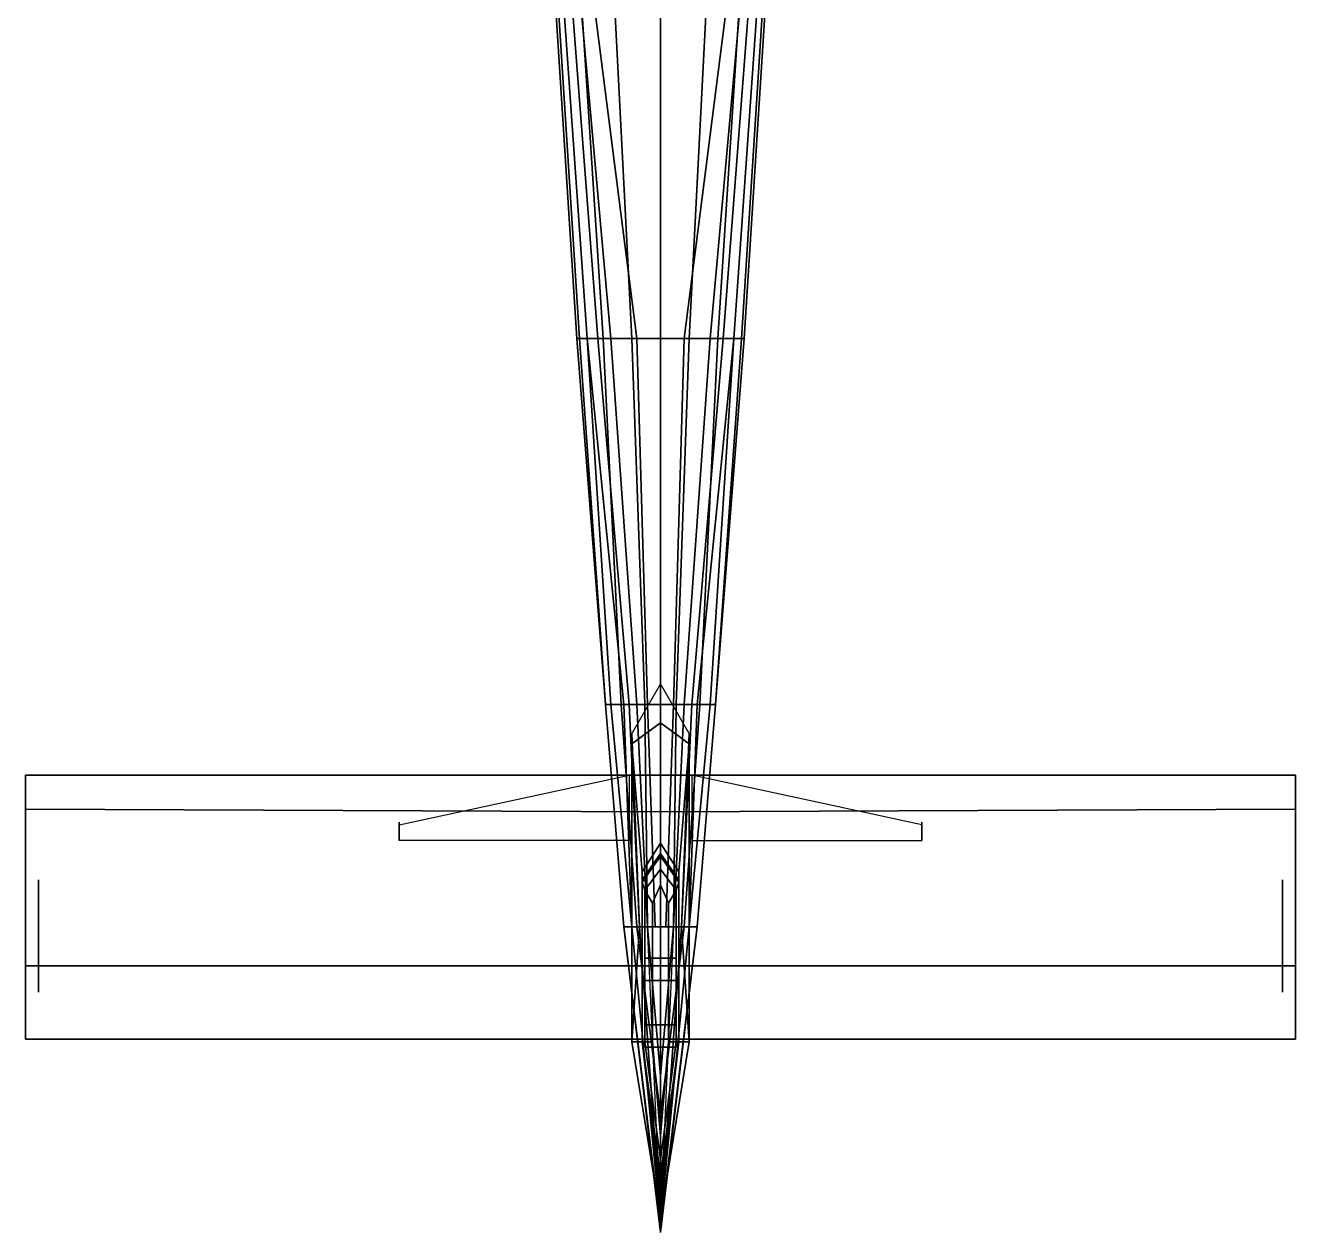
# Model space of a CAD drawing. Header units: millimetres. Extents: x -6.8 to 6.8, y -5.7 to 7.9.
# Drawn here: x -2.43 to 2.43, y -5.67 to -1.052 of the extents above; entities that cross this region are included whole.
import ezdxf

# ---------------------------------------------------------------- set-up
doc = ezdxf.new("R2010")
doc.units = ezdxf.units.MM
for name, color, linetype in [('wheels', 2, 'Continuous'), ('wing1', 5, 'Continuous'), ('wing2', 6, 'Continuous')]:
    doc.layers.add(name, color=color, linetype=linetype)

msp = doc.modelspace()

# ---------------------------------------------------------------- linework, layer by layer
for points in [[(-0.28, -2.25, 2.12), (-0.32, -2.25, 2.2895), (-0.42, -0.69, 2.3), (-0.39, -0.69, 2.03)], [(-0.32, -2.25, 2.2895), (-0.31, -2.25, 2.52), (-0.41, -0.69, 2.56), (-0.42, -0.69, 2.3)], [(-0.31, -2.25, 2.52), (-0.28, -2.25, 2.64), (-0.39, -0.69, 2.72), (-0.41, -0.69, 2.56)], [(-0.22, -2.25, 2), (-0.28, -2.25, 2.12), (-0.39, -0.69, 2.03), (-0.32, -0.69, 1.91)], [(-0.28, -2.25, 2.64), (-0.24, -2.25, 2.71), (-0.36, -0.69, 2.82), (-0.39, -0.69, 2.72)], [(-0.24, -2.25, 2.71), (-0.19, -2.25, 2.75), (-0.33, -0.69, 2.85), (-0.36, -0.69, 2.82)], [(-0.19, -2.25, 2.75), (-0.09, -2.25, 2.8), (-0.29, -0.69, 2.87), (-0.33, -0.69, 2.85)], [(-0.11, -2.25, 1.92), (-0.22, -2.25, 2), (-0.32, -0.69, 1.91), (-0.19, -0.69, 1.83)], [(-0.09, -2.25, 2.8), (0, -2.25, 2.8), (0, -0.69, 2.91), (-0.29, -0.69, 2.87)], [(0, -2.25, 1.9), (-0.11, -2.25, 1.92), (-0.19, -0.69, 1.83), (0, -0.69, 1.8)], [(0, -0.69, 1.8), (0.19, -0.69, 1.83), (0.11, -2.25, 1.92), (0, -2.25, 1.9)], [(0.29, -0.69, 2.87), (0, -0.69, 2.91), (0, -2.25, 2.8), (0.09, -2.25, 2.8)], [(0.33, -0.69, 2.85), (0.29, -0.69, 2.87), (0.09, -2.25, 2.8), (0.19, -2.25, 2.75)], [(0.19, -0.69, 1.83), (0.32, -0.69, 1.91), (0.22, -2.25, 2), (0.11, -2.25, 1.92)], [(0.36, -0.69, 2.82), (0.33, -0.69, 2.85), (0.19, -2.25, 2.75), (0.24, -2.25, 2.71)], [(0.32, -0.69, 1.91), (0.39, -0.69, 2.03), (0.28, -2.25, 2.12), (0.22, -2.25, 2)], [(0.39, -0.69, 2.72), (0.36, -0.69, 2.82), (0.24, -2.25, 2.71), (0.28, -2.25, 2.64)], [(0.39, -0.69, 2.03), (0.42, -0.69, 2.3), (0.32, -2.25, 2.2895), (0.28, -2.25, 2.12)], [(0.41, -0.69, 2.56), (0.39, -0.69, 2.72), (0.28, -2.25, 2.64), (0.31, -2.25, 2.52)], [(0.42, -0.69, 2.3), (0.41, -0.69, 2.56), (0.31, -2.25, 2.52), (0.32, -2.25, 2.2895)], [(-0.21, -3.65, 2.31), (-0.21, -3.65, 2.49), (-0.31, -2.25, 2.52), (-0.32, -2.25, 2.2895)], [(-0.19, -3.65, 2.16), (-0.21, -3.65, 2.31), (-0.32, -2.25, 2.2895), (-0.28, -2.25, 2.12)], [(-0.21, -3.65, 2.49), (-0.14, -3.65, 2.76), (-0.28, -2.25, 2.64), (-0.31, -2.25, 2.52)], [(-0.14, -3.65, 2.76), (-0.12, -3.65, 2.83), (-0.24, -2.25, 2.71), (-0.28, -2.25, 2.64)], [(-0.15, -3.65, 2.08), (-0.19, -3.65, 2.16), (-0.28, -2.25, 2.12), (-0.22, -2.25, 2)], [(-0.12, -3.65, 2.83), (-0.09, -3.65, 2.9), (-0.19, -2.25, 2.75), (-0.24, -2.25, 2.71)], [(-0.06, -3.65, 2.03), (-0.15, -3.65, 2.08), (-0.22, -2.25, 2), (-0.11, -2.25, 1.92)], [(-0.09, -3.65, 2.9), (-0.05, -3.65, 2.94), (-0.09, -2.25, 2.8), (-0.19, -2.25, 2.75)], [(0, -3.65, 2.02), (-0.06, -3.65, 2.03), (-0.11, -2.25, 1.92), (0, -2.25, 1.9)], [(-0.05, -3.65, 2.94), (0, -3.65, 2.95), (0, -2.25, 2.8), (-0.09, -2.25, 2.8)], [(0, -2.25, 1.9), (0.11, -2.25, 1.92), (0.06, -3.65, 2.03), (0, -3.65, 2.02)], [(0.09, -2.25, 2.8), (0, -2.25, 2.8), (0, -3.65, 2.95), (0.05, -3.65, 2.94)], [(0.19, -2.25, 2.75), (0.09, -2.25, 2.8), (0.05, -3.65, 2.94), (0.09, -3.65, 2.9)], [(0.11, -2.25, 1.92), (0.22, -2.25, 2), (0.15, -3.65, 2.08), (0.06, -3.65, 2.03)], [(0.24, -2.25, 2.71), (0.19, -2.25, 2.75), (0.09, -3.65, 2.9), (0.12, -3.65, 2.83)], [(0.28, -2.25, 2.64), (0.24, -2.25, 2.71), (0.12, -3.65, 2.83), (0.14, -3.65, 2.76)], [(0.31, -2.25, 2.52), (0.28, -2.25, 2.64), (0.14, -3.65, 2.76), (0.21, -3.65, 2.49)], [(0.22, -2.25, 2), (0.28, -2.25, 2.12), (0.19, -3.65, 2.16), (0.15, -3.65, 2.08)], [(0.28, -2.25, 2.12), (0.32, -2.25, 2.2895), (0.21, -3.65, 2.31), (0.19, -3.65, 2.16)], [(0.32, -2.25, 2.2895), (0.31, -2.25, 2.52), (0.21, -3.65, 2.49), (0.21, -3.65, 2.31)], [(0, -3.72, 3), (0, -3.57, 2.89), (-0.11, -3.76, 2.84), (-0.11, -3.8, 3)], [(0.11, -3.8, 3), (0.11, -3.76, 2.84), (0, -3.57, 2.89), (0, -3.72, 3)], [(-0.14, -4.5, 2.58), (-0.11, -4.5, 2.82), (-0.14, -3.65, 2.76), (-0.21, -3.65, 2.49)], [(-0.14, -4.5, 2.31), (-0.14, -4.5, 2.58), (-0.21, -3.65, 2.49), (-0.21, -3.65, 2.31)], [(-0.11, -4.5, 2.22), (-0.14, -4.5, 2.31), (-0.21, -3.65, 2.31), (-0.19, -3.65, 2.16)], [(-0.09, -4.5, 2.16), (-0.11, -4.5, 2.22), (-0.19, -3.65, 2.16), (-0.15, -3.65, 2.08)], [(-0.05, -4.5, 2.12), (-0.09, -4.5, 2.16), (-0.15, -3.65, 2.08), (-0.06, -3.65, 2.03)], [(-0.11, -4.5, 2.82), (-0.08, -4.5, 2.89), (-0.12, -3.65, 2.83), (-0.14, -3.65, 2.76)], [(-0.08, -4.5, 2.89), (-0.05, -4.5, 2.96), (-0.09, -3.65, 2.9), (-0.12, -3.65, 2.83)], [(-0.05, -4.5, 2.96), (-0.02, -4.5, 3), (-0.05, -3.65, 2.94), (-0.09, -3.65, 2.9)], [(0, -4.5, 2.11), (-0.05, -4.5, 2.12), (-0.06, -3.65, 2.03), (0, -3.65, 2.02)], [(-0.02, -4.5, 3), (0, -4.5, 3.01), (0, -3.65, 2.95), (-0.05, -3.65, 2.94)], [(0, -3.65, 2.02), (0.06, -3.65, 2.03), (0.05, -4.5, 2.12), (0, -4.5, 2.11)], [(0.05, -3.65, 2.94), (0, -3.65, 2.95), (0, -4.5, 3.01), (0.02, -4.5, 3)], [(0.09, -3.65, 2.9), (0.05, -3.65, 2.94), (0.02, -4.5, 3), (0.05, -4.5, 2.96)], [(0.06, -3.65, 2.03), (0.15, -3.65, 2.08), (0.09, -4.5, 2.16), (0.05, -4.5, 2.12)], [(0.12, -3.65, 2.83), (0.09, -3.65, 2.9), (0.05, -4.5, 2.96), (0.08, -4.5, 2.89)], [(0.14, -3.65, 2.76), (0.12, -3.65, 2.83), (0.08, -4.5, 2.89), (0.11, -4.5, 2.82)], [(0.15, -3.65, 2.08), (0.19, -3.65, 2.16), (0.11, -4.5, 2.22), (0.09, -4.5, 2.16)], [(0.19, -3.65, 2.16), (0.21, -3.65, 2.31), (0.14, -4.5, 2.31), (0.11, -4.5, 2.22)], [(0.21, -3.65, 2.49), (0.14, -3.65, 2.76), (0.11, -4.5, 2.82), (0.14, -4.5, 2.58)], [(0.21, -3.65, 2.31), (0.21, -3.65, 2.49), (0.14, -4.5, 2.58), (0.14, -4.5, 2.31)], [(0, -4.18, 3.99), (0, -3.72, 3), (-0.11, -3.8, 3), (-0.07, -4.29, 3.99)], [(0.07, -4.29, 3.99), (0.11, -3.8, 3), (0, -3.72, 3), (0, -4.18, 3.99)], [(-0.11, -3.8, 3), (-0.11, -3.76, 2.84), (-0.08, -4.5, 2.89), (-0.11, -4.94, 3)], [(0.08, -4.5, 2.89), (0.11, -3.76, 2.84), (0.11, -3.8, 3), (0.11, -4.94, 3)], [(-0.07, -4.29, 3.99), (-0.11, -3.8, 3), (-0.11, -4.94, 3), (-0.07, -4.94, 3.99)], [(0.11, -4.94, 3), (0.11, -3.8, 3), (0.07, -4.29, 3.99), (0.07, -4.94, 3.99)], [(0, -4.22, 4.08), (0, -4.18, 3.99), (-0.07, -4.29, 3.99), (-0.07, -4.32, 4.08)], [(0, -4.23, 4.12), (0, -4.22, 4.08), (-0.07, -4.32, 4.08), (-0.07, -4.33, 4.12)], [(0.07, -4.32, 4.08), (0.07, -4.29, 3.99), (0, -4.18, 3.99), (0, -4.22, 4.08)], [(0.07, -4.33, 4.12), (0.07, -4.32, 4.08), (0, -4.22, 4.08), (0, -4.23, 4.12)], [(0, -4.28, 4.19), (0, -4.23, 4.12), (-0.07, -4.33, 4.12), (-0.06, -4.36, 4.19)], [(0.06, -4.36, 4.19), (0.07, -4.33, 4.12), (0, -4.23, 4.12), (0, -4.28, 4.19)], [(-0.07, -4.32, 4.08), (-0.07, -4.29, 3.99), (-0.07, -4.94, 3.99), (-0.07, -4.94, 4.08)], [(-0.07, -4.33, 4.12), (-0.07, -4.32, 4.08), (-0.07, -4.94, 4.08), (-0.07, -4.94, 4.12)], [(0, -4.34, 4.23), (0, -4.28, 4.19), (-0.06, -4.36, 4.19), (-0.03, -4.41, 4.22)], [(0.03, -4.41, 4.22), (0.06, -4.36, 4.19), (0, -4.28, 4.19), (0, -4.34, 4.23)], [(0.07, -4.94, 3.99), (0.07, -4.29, 3.99), (0.07, -4.32, 4.08), (0.07, -4.94, 4.08)], [(0.07, -4.94, 4.08), (0.07, -4.32, 4.08), (0.07, -4.33, 4.12), (0.07, -4.94, 4.12)], [(-0.06, -4.36, 4.19), (-0.07, -4.33, 4.12), (-0.07, -4.94, 4.12), (-0.06, -4.94, 4.19)], [(-0.03, -4.41, 4.22), (-0.06, -4.36, 4.19), (-0.06, -4.94, 4.19), (-0.03, -4.94, 4.22)], [(0, -5.3, 4.23), (0, -4.34, 4.23), (-0.03, -4.41, 4.22), (-0.03, -4.94, 4.22)], [(0.03, -4.94, 4.22), (0.03, -4.41, 4.22), (0, -4.34, 4.23), (0, -5.3, 4.23)], [(0.06, -4.94, 4.19), (0.06, -4.36, 4.19), (0.03, -4.41, 4.22), (0.03, -4.94, 4.22)], [(0.07, -4.94, 4.12), (0.07, -4.33, 4.12), (0.06, -4.36, 4.19), (0.06, -4.94, 4.19)], [(-0.07, -4.5, 1.93), (-0.07, -4.62, 1.95), (-0.07, -4.62, 2.12), (-0.07, -4.47, 2.12)], [(0.07, -4.5, 1.93), (0.07, -4.62, 1.95), (0.07, -4.62, 2.12), (0.07, -4.47, 2.12)], [(0, -5.65, 2.58), (0, -5.63, 2.82), (-0.11, -4.5, 2.82), (-0.14, -4.5, 2.58)], [(0, -5.63, 2.27), (0, -5.67, 2.31), (-0.14, -4.5, 2.31), (-0.11, -4.5, 2.22)], [(0, -5.67, 2.31), (0, -5.65, 2.58), (-0.14, -4.5, 2.58), (-0.14, -4.5, 2.31)], [(0, -5.63, 2.82), (0, -5.62, 2.89), (-0.08, -4.5, 2.89), (-0.11, -4.5, 2.82)], [(0, -5.22, 2.16), (0, -5.63, 2.27), (-0.11, -4.5, 2.22), (-0.09, -4.5, 2.16)], [(-0.11, -4.94, 3), (-0.08, -4.5, 2.89), (0, -5.62, 2.89), (0, -5.61, 3)], [(0, -5.07, 2.12), (0, -5.22, 2.16), (-0.09, -4.5, 2.16), (-0.05, -4.5, 2.12)], [(0, -5.62, 2.89), (0, -5.61, 2.96), (-0.05, -4.5, 2.96), (-0.08, -4.5, 2.89)], [(-0.07, -4.6, 1.8), (-0.07, -4.66, 1.84), (-0.07, -4.62, 1.95), (-0.07, -4.5, 1.93)], [(0, -5.02, 2.11), (0, -5.07, 2.12), (-0.05, -4.5, 2.12), (0, -4.5, 2.11)], [(0.11, -4.5, 2.22), (0.14, -4.5, 2.31), (0, -5.67, 2.31), (0, -5.63, 2.27)], [(0.09, -4.5, 2.16), (0.11, -4.5, 2.22), (0, -5.63, 2.27), (0, -5.22, 2.16)], [(0.05, -4.5, 2.12), (0.09, -4.5, 2.16), (0, -5.22, 2.16), (0, -5.07, 2.12)], [(0, -4.5, 2.11), (0.05, -4.5, 2.12), (0, -5.07, 2.12), (0, -5.02, 2.11)], [(0.14, -4.5, 2.58), (0.11, -4.5, 2.82), (0, -5.63, 2.82), (0, -5.65, 2.58)], [(0.14, -4.5, 2.31), (0.14, -4.5, 2.58), (0, -5.65, 2.58), (0, -5.67, 2.31)], [(0.08, -4.5, 2.89), (0.05, -4.5, 2.96), (0, -5.61, 2.96), (0, -5.62, 2.89)], [(0.11, -4.5, 2.82), (0.08, -4.5, 2.89), (0, -5.62, 2.89), (0, -5.63, 2.82)], [(0, -5.61, 3), (0, -5.62, 2.89), (0.08, -4.5, 2.89), (0.11, -4.94, 3)], [(0.07, -4.6, 1.8), (0.07, -4.66, 1.84), (0.07, -4.62, 1.95), (0.07, -4.5, 1.93)], [(-0.07, -4.78, 1.7), (-0.07, -4.79, 1.74), (-0.07, -4.66, 1.84), (-0.07, -4.6, 1.8)], [(0.07, -4.78, 1.7), (0.07, -4.79, 1.74), (0.07, -4.66, 1.84), (0.07, -4.6, 1.8)], [(-0.07, -4.94, 3.99), (-0.11, -4.94, 3), (0, -5.61, 3), (0, -5.54, 3.99)], [(-0.07, -4.94, 4.08), (-0.07, -4.94, 3.99), (0, -5.54, 3.99), (0, -5.5, 4.08)], [(-0.07, -4.94, 4.12), (-0.07, -4.94, 4.08), (0, -5.5, 4.08), (0, -5.45, 4.12)], [(-0.06, -4.94, 4.19), (-0.07, -4.94, 4.12), (0, -5.45, 4.12), (0, -5.39, 4.19)], [(-0.03, -4.94, 4.22), (-0.06, -4.94, 4.19), (0, -5.39, 4.19), (0, -5.3, 4.23)], [(0, -5.54, 3.99), (0, -5.61, 3), (0.11, -4.94, 3), (0.07, -4.94, 3.99)], [(0, -5.5, 4.08), (0, -5.54, 3.99), (0.07, -4.94, 3.99), (0.07, -4.94, 4.08)], [(0, -5.45, 4.12), (0, -5.5, 4.08), (0.07, -4.94, 4.08), (0.07, -4.94, 4.12)], [(0, -5.39, 4.19), (0, -5.45, 4.12), (0.07, -4.94, 4.12), (0.06, -4.94, 4.19)], [(0, -5.3, 4.23), (0, -5.39, 4.19), (0.06, -4.94, 4.19), (0.03, -4.94, 4.22)]]:
    msp.add_3dface(points)
at = {"layer": 'wheels'}
for points in [[(-0.06, -4.62, 1.71), (-0.06, -4.705, 1.8572), (0.06, -4.705, 1.8572), (0.06, -4.62, 1.71)], [(-0.06, -4.705, 1.5628), (-0.06, -4.62, 1.71), (0.06, -4.62, 1.71), (0.06, -4.705, 1.5628)], [(-0.06, -4.62, 1.71), (-0.06, -4.96, 1.71), (-0.06, -4.875, 1.8572), (-0.06, -4.705, 1.8572)], [(-0.06, -4.705, 1.5628), (-0.06, -4.875, 1.5628), (-0.06, -4.96, 1.71), (-0.06, -4.62, 1.71)], [(0.06, -4.705, 1.8572), (0.06, -4.875, 1.8572), (0.06, -4.96, 1.71), (0.06, -4.62, 1.71)], [(0.06, -4.62, 1.71), (0.06, -4.96, 1.71), (0.06, -4.875, 1.5628), (0.06, -4.705, 1.5628)], [(-0.06, -4.705, 1.8572), (-0.06, -4.875, 1.8572), (0.06, -4.875, 1.8572), (0.06, -4.705, 1.8572)], [(-0.06, -4.875, 1.5628), (-0.06, -4.705, 1.5628), (0.06, -4.705, 1.5628), (0.06, -4.875, 1.5628)], [(-0.06, -4.875, 1.8572), (-0.06, -4.96, 1.71), (0.06, -4.96, 1.71), (0.06, -4.875, 1.8572)], [(-0.06, -4.96, 1.71), (-0.06, -4.875, 1.5628), (0.06, -4.875, 1.5628), (0.06, -4.96, 1.71)]]:
    msp.add_3dface(points, dxfattribs=at)
at = {"layer": 'wing1'}
for points in [[(-2.43, -4.65, 2.93), (-2.43, -4.05, 2.93), (-2.43, -3.92, 2.87), (-2.43, -4.93, 2.87)], [(-2.43, -4.05, 2.93), (0, -4.06, 2.93), (0, -3.92, 2.87), (-2.43, -3.92, 2.87)], [(-2.43, -3.92, 2.87), (0, -3.92, 2.87), (0, -4.06, 2.82), (-2.43, -4.05, 2.82)], [(-2.43, -4.93, 2.87), (-2.43, -3.92, 2.87), (-2.43, -4.05, 2.82), (-2.43, -4.65, 2.82)], [(-1, -4.17, 2.76), (-1, -4.11, 2.76), (-0.12, -3.92, 2.18), (-0.12, -4.17, 2.18)], [(0, -4.65, 2.93), (0, -4.06, 2.93), (-2.43, -4.05, 2.93), (-2.43, -4.65, 2.93)], [(-2.43, -4.05, 2.82), (0, -4.06, 2.82), (0, -4.65, 2.82), (-2.43, -4.65, 2.82)], [(-1, -4.17, 2.82), (-1, -4.1, 2.82), (-1, -4.11, 2.76), (-1, -4.17, 2.76)], [(-2.38, -4.51, 2.87), (-2.38, -4.32, 2.87), (-2.38, -4.46, 2.72), (-2.38, -4.51, 2.69)], [(-2.38, -4.51, 3.07), (-2.38, -4.49, 3.06), (-2.38, -4.32, 2.87), (-2.38, -4.51, 2.87)], [(-2.38, -4.55, 3.07), (-2.38, -4.51, 3.07), (-2.38, -4.51, 2.69), (-2.38, -4.55, 2.69)], [(-2.38, -4.59, 3.05), (-2.38, -4.55, 3.07), (-2.38, -4.55, 2.69), (-2.38, -4.59, 2.7)], [(-2.38, -4.75, 2.87), (-2.38, -4.59, 3.05), (-2.38, -4.59, 2.7), (-2.38, -4.75, 2.87)], [(-2.43, -4.93, 2.87), (0, -4.93, 2.87), (0, -4.65, 2.93), (-2.43, -4.65, 2.93)], [(-2.43, -4.65, 2.82), (0, -4.65, 2.82), (0, -4.93, 2.87), (-2.43, -4.93, 2.87)]]:
    msp.add_3dface(points, dxfattribs=at)
at = {"layer": 'wing2'}
for points in [[(2.43, -4.05, 2.93), (0, -4.06, 2.93), (0, -3.92, 2.87), (2.43, -3.92, 2.87)], [(2.43, -3.92, 2.87), (0, -3.92, 2.87), (0, -4.06, 2.82), (2.43, -4.05, 2.82)], [(1, -4.17, 2.76), (1, -4.11, 2.76), (0.12, -3.92, 2.18), (0.12, -4.17, 2.18)], [(2.43, -4.65, 2.93), (2.43, -4.05, 2.93), (2.43, -3.92, 2.87), (2.43, -4.93, 2.87)], [(2.43, -4.93, 2.87), (2.43, -3.92, 2.87), (2.43, -4.05, 2.82), (2.43, -4.65, 2.82)], [(0, -4.65, 2.93), (0, -4.06, 2.93), (2.43, -4.05, 2.93), (2.43, -4.65, 2.93)], [(2.43, -4.05, 2.82), (0, -4.06, 2.82), (0, -4.65, 2.82), (2.43, -4.65, 2.82)], [(1, -4.17, 2.82), (1, -4.1, 2.82), (1, -4.11, 2.76), (1, -4.17, 2.76)], [(2.38, -4.51, 3.07), (2.38, -4.49, 3.06), (2.38, -4.32, 2.87), (2.38, -4.51, 2.87)], [(2.38, -4.51, 2.87), (2.38, -4.32, 2.87), (2.38, -4.46, 2.72), (2.38, -4.51, 2.69)], [(2.38, -4.55, 3.07), (2.38, -4.51, 3.07), (2.38, -4.51, 2.69), (2.38, -4.55, 2.69)], [(2.38, -4.59, 3.05), (2.38, -4.55, 3.07), (2.38, -4.55, 2.69), (2.38, -4.59, 2.7)], [(2.38, -4.75, 2.87), (2.38, -4.59, 3.05), (2.38, -4.59, 2.7), (2.38, -4.75, 2.87)], [(2.43, -4.93, 2.87), (0, -4.93, 2.87), (0, -4.65, 2.93), (2.43, -4.65, 2.93)], [(2.43, -4.65, 2.82), (0, -4.65, 2.82), (0, -4.93, 2.87), (2.43, -4.93, 2.87)]]:
    msp.add_3dface(points, dxfattribs=at)

doc.saveas('drawing.dxf')
